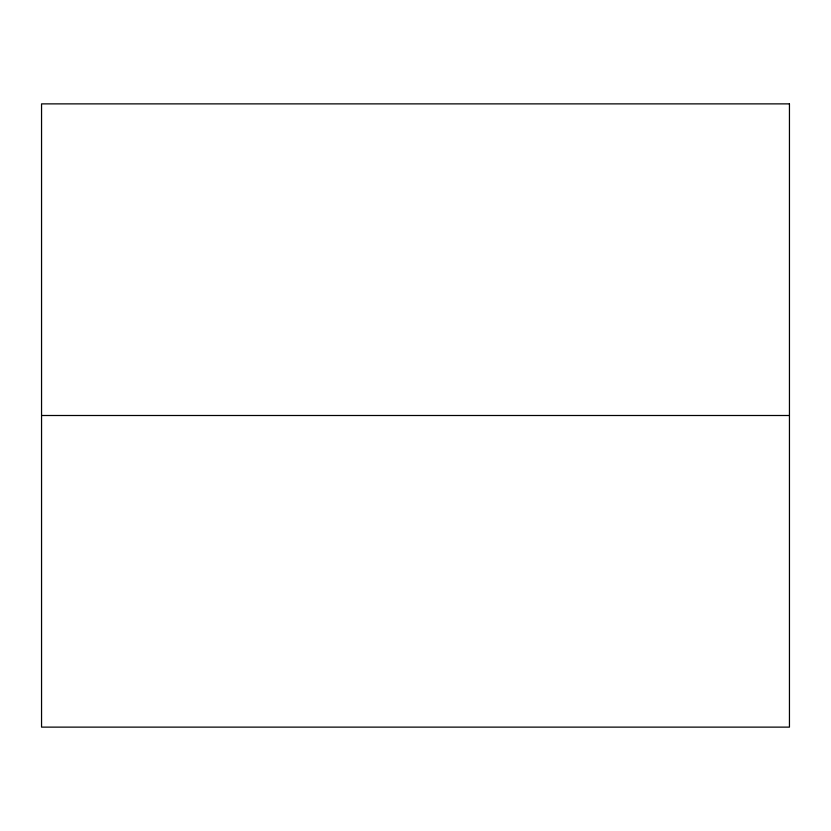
<?xml version="1.0" encoding="UTF-8"?>
<svg xmlns="http://www.w3.org/2000/svg" width="831" height="831" viewBox="0 0 831 831"><rect width="100%" height="100%" fill="white"/><g stroke="black" fill="none" stroke-linecap="round" stroke-linejoin="round"><path stroke-width="1.25" d="M41.55 415.5L789.45 415.5M789.45 103.875L41.55 103.875L41.55 727.125L789.45 727.125L789.45 103.875"/></g></svg>
